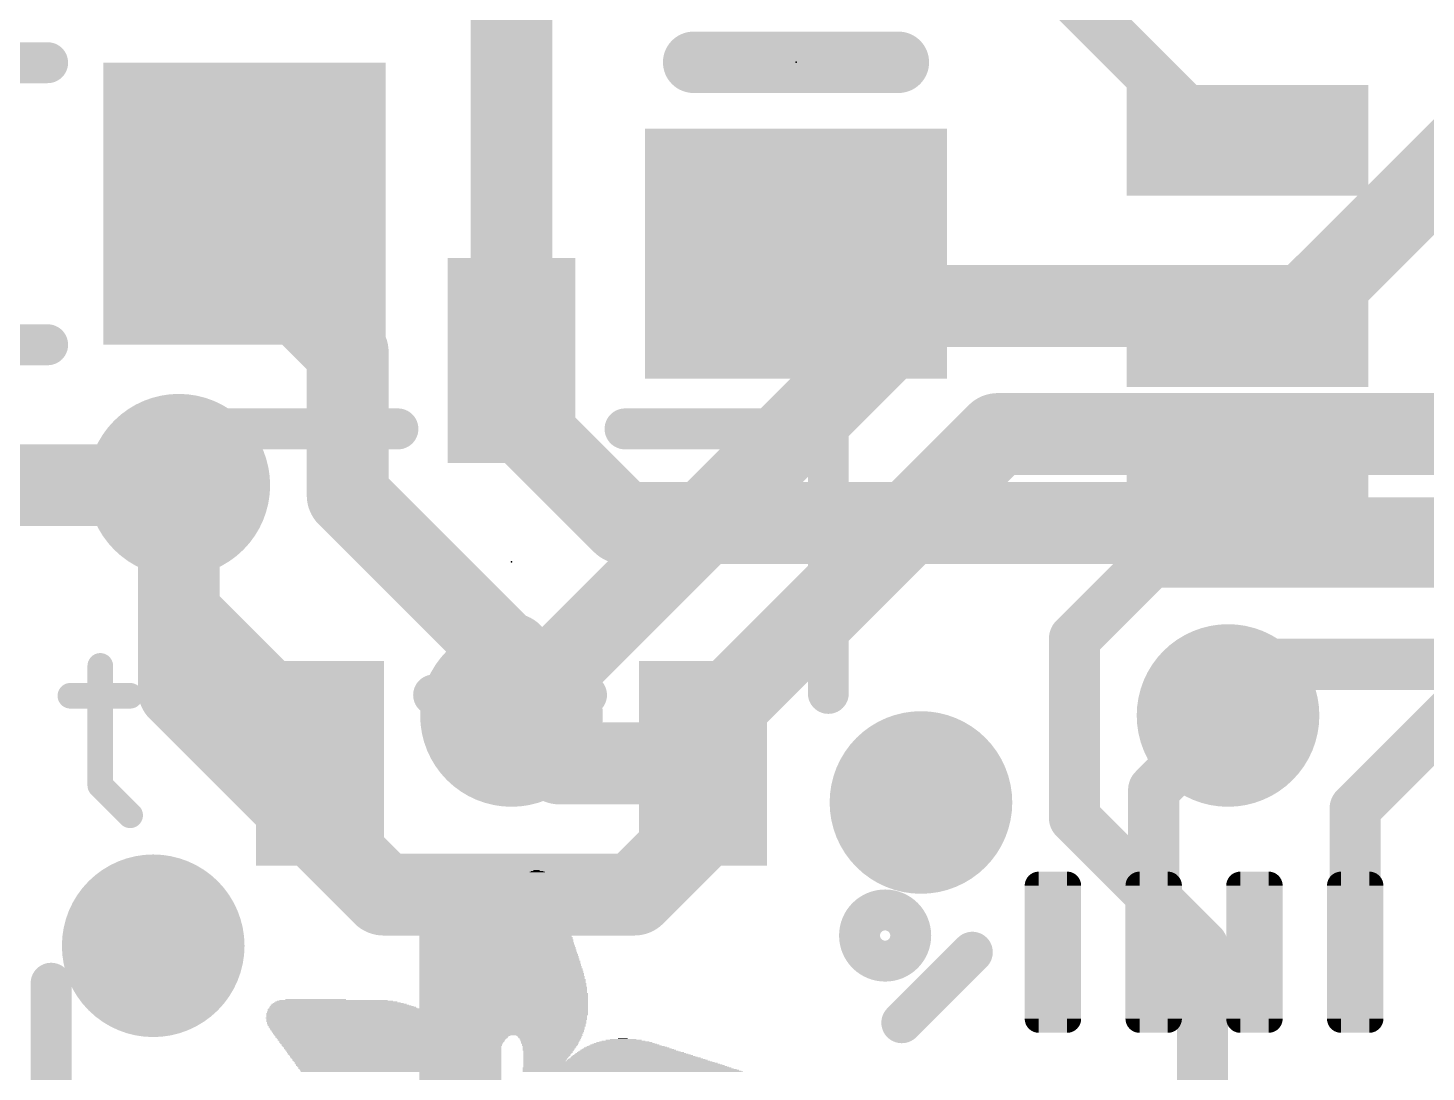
# Model space of a CAD drawing. Extents: x -6.8 to 60.3, y -8.9 to 34.9.
# Drawn here: x 10.55 to 17.49, y 7.88 to 13.06 of the extents above; entities that cross this region are included whole.
import ezdxf

# ---------------------------------------------------------------- set-up
doc = ezdxf.new("R2010")
doc.units = 0
for name, color, linetype in [('1', 12, 'CONTINUOUS'), ('16', 132, 'CONTINUOUS'), ('18', 110, 'CONTINUOUS'), ('21', 40, 'CONTINUOUS'), ('23', 40, 'CONTINUOUS')]:
    doc.layers.add(name, color=color, linetype=linetype)

# ---------------------------------------------------------------- blocks, each defined once
blk = doc.blocks.new('RECT')
blk.add_solid([(-0.5, -0.5), (0.5, -0.5), (-0.5, 0.5), (0.5, 0.5)])
blk = doc.blocks.new('RECT128000X44800R50')
at = {"const_width": 0.07}
blk.add_lwpolyline([(0.365, -0.07), (0.365, 0.07, 0.4142), (0.33, 0.105), (-0.33, 0.105, 0.4142), (-0.365, 0.07), (-0.365, -0.07, 0.4142), (-0.33, -0.105), (0.33, -0.105, 0.4142)], format="xyb", close=True, dxfattribs=at)
blk.add_solid([(-0.3475, -0.0875), (0.3475, -0.0875), (-0.3475, 0.0875), (0.3475, 0.0875)])
blk = doc.blocks.new('ROUNDV')
at = {"const_width": 0.5}
blk.add_lwpolyline([(0, -0.25, 1), (0, 0.25, 1), (0, -0.25)], format="xyb", dxfattribs=at)

msp = doc.modelspace()

# ---------------------------------------------------------------- linework, layer by layer
at = {"layer": '1'}
for points, const_width in [([(12.954, 14.478), (12.954, 11.414)], 0.4064), ([(15.621, 13.335), (16.449, 12.507)], 0.254), ([(16.449, 12.507), (16.6069, 12.507)], 0.254), ([(11.629, 12.192), (11.629, 11.866)], 0.4064), ([(11.629, 11.9676), (11.629, 12.192)], 0.4064), ([(12.1412, 11.4554), (11.629, 11.9676)], 0.4064), ([(12.1412, 11.4554), (12.1412, 10.7442)], 0.4064), ([(12.954, 11.16), (12.954, 11.414)], 0.4064), ([(13.507, 10.607), (12.954, 11.16)], 0.4064), ([(9.398, 10.795), (11.303, 10.795)], 0.4064), ([(11.303, 10.16), (11.303, 10.795)], 0.4064), ([(12.1412, 10.7442), (12.954, 9.9314)], 0.4064), ([(16.6069, 10.607), (13.507, 10.607)], 0.4064), ([(16.6069, 10.607), (17.719, 10.607)], 0.254), ([(12.004, 9.459), (11.303, 10.16)], 0.4064), ([(12.954, 9.9568), (12.954, 9.652)], 0.4064), ([(12.954, 9.9314), (12.954, 9.652)], 0.4064), ([(17.8562, 9.906), (17.141, 9.1908)], 0.254), ([(12.954, 9.652), (13.192, 9.414)], 0.4064), ([(16.141, 9.283), (16.51, 9.652)], 0.254), ([(12.004, 9.414), (12.004, 9.459)], 0.4064), ([(13.192, 9.414), (13.904, 9.414)], 0.4064), ([(16.141, 8.477), (16.141, 9.283)], 0.254), ([(17.141, 8.477), (17.141, 9.1908)], 0.254)]:
    msp.add_lwpolyline(points, dxfattribs=dict(at, const_width=const_width))
for points, const_width in [([(16.449, 12.5705, 1), (16.449, 12.4435)], 0.127), ([(16.6069, 12.4435, 1), (16.6069, 12.5705)], 0.127), ([(16.4041, 12.4621, 1), (16.4939, 12.5519)], 0.127), ([(11.7306, 12.192, 1), (11.5274, 12.192)], 0.2032), ([(11.7306, 12.192, 1), (11.5274, 12.192)], 0.2032), ([(11.7008, 12.0394, 1), (11.5572, 11.8958)], 0.2032), ([(11.5274, 11.9676, 1), (11.7306, 11.9676)], 0.2032), ([(11.5274, 11.866, 1), (11.7306, 11.866)], 0.2032), ([(12.2428, 11.4554, 1), (12.0396, 11.4554)], 0.2032), ([(12.0694, 11.3836, 1), (12.213, 11.5272)], 0.2032), ([(13.0556, 11.414, 1), (12.8524, 11.414)], 0.2032), ([(12.8524, 11.414, 1), (13.0556, 11.414)], 0.2032), ([(13.0258, 11.2318, 1), (12.8822, 11.0882)], 0.2032), ([(12.8524, 11.16, 1), (13.0556, 11.16)], 0.2032), ([(11.4046, 10.795, 1), (11.2014, 10.795)], 0.2032), ([(11.303, 10.6934, 1), (11.303, 10.8966)], 0.2032), ([(12.213, 10.816, 1), (12.0694, 10.6724)], 0.2032), ([(12.0396, 10.7442, 1), (12.2428, 10.7442)], 0.2032), ([(13.507, 10.7086, 1), (13.507, 10.5054)], 0.2032), ([(13.4352, 10.5352, 1), (13.5788, 10.6788)], 0.2032), ([(16.6069, 10.5054, 1), (16.6069, 10.7086)], 0.2032), ([(16.6069, 10.6705, 1), (16.6069, 10.5435)], 0.127), ([(11.3748, 10.2318, 1), (11.2312, 10.0882)], 0.2032), ([(11.2014, 10.16, 1), (11.4046, 10.16)], 0.2032), ([(13.0556, 9.9568, 1), (12.8524, 9.9568)], 0.2032), ([(13.0556, 9.9314, 1), (12.8524, 9.9314)], 0.2032), ([(12.8822, 9.8596, 1), (13.0258, 10.0032)], 0.2032), ([(13.0258, 9.7238, 1), (12.8822, 9.5802)], 0.2032), ([(12.8524, 9.652, 1), (13.0556, 9.652)], 0.2032), ([(12.8524, 9.652, 1), (13.0556, 9.652)], 0.2032), ([(16.5549, 9.6071, 1), (16.4651, 9.6969)], 0.127), ([(12.1056, 9.459, 1), (11.9024, 9.459)], 0.2032), ([(11.9322, 9.3872, 1), (12.0758, 9.5308)], 0.2032), ([(13.192, 9.5156, 1), (13.192, 9.3124)], 0.2032), ([(13.1202, 9.3422, 1), (13.2638, 9.4858)], 0.2032), ([(13.904, 9.3124, 1), (13.904, 9.5156)], 0.2032), ([(11.9024, 9.414, 1), (12.1056, 9.414)], 0.2032), ([(16.2045, 9.283, 1), (16.0775, 9.283)], 0.127), ([(16.0961, 9.3279, 1), (16.1859, 9.2381)], 0.127), ([(17.2045, 9.1908, 1), (17.0775, 9.1908)], 0.127), ([(17.0961, 9.2357, 1), (17.1859, 9.1459)], 0.127), ([(16.0775, 8.477, 1), (16.2045, 8.477)], 0.127), ([(17.0775, 8.477, 1), (17.2045, 8.477)], 0.127)]:
    msp.add_lwpolyline(points, format="xyb", dxfattribs=dict(at, const_width=const_width))
at = {"layer": '16'}
for points, const_width in [([(16.891, 11.684), (20.447, 15.24)], 0.4064), ([(12.954, 9.652), (14.986, 11.684)], 0.4064), ([(14.986, 11.684), (16.891, 11.684)], 0.4064), ([(15.367, 11.049), (13.97, 9.652)], 0.4064), ([(15.367, 11.049), (18.288, 11.049)], 0.4064), ([(11.303, 9.779), (11.303, 10.795)], 0.4064), ([(15.748, 10.033), (16.129, 10.414)], 0.254), ([(16.129, 10.414), (20.066, 10.414)], 0.254), ([(15.748, 9.144), (15.748, 10.033)], 0.254), ([(16.51, 9.652), (16.764, 9.906)], 0.254), ([(16.764, 9.906), (19.558, 9.906)], 0.254), ([(12.319, 8.763), (11.303, 9.779)], 0.4064), ([(13.97, 9.652), (13.97, 9.144)], 0.4064), ([(13.5636, 8.763), (13.9446, 9.144)], 0.4064), ([(13.9446, 9.144), (13.97, 9.144)], 0.4064), ([(16.383, 8.509), (15.748, 9.144)], 0.254), ([(12.7, 8.763), (12.319, 8.763)], 0.4064), ([(13.5636, 8.763), (12.7, 8.763)], 0.4064), ([(12.7, 4.826), (12.7, 8.763)], 0.4064), ([(16.383, 4.953), (16.383, 8.509)], 0.254)]:
    msp.add_lwpolyline(points, dxfattribs=dict(at, const_width=const_width))
for points, const_width in [([(14.986, 11.7856, 1), (14.986, 11.5824)], 0.2032), ([(15.0578, 11.6122, 1), (14.9142, 11.7558)], 0.2032), ([(16.891, 11.5824, 1), (16.891, 11.7856)], 0.2032), ([(16.8192, 11.7558, 1), (16.9628, 11.6122)], 0.2032), ([(15.367, 11.1506, 1), (15.367, 10.9474)], 0.2032), ([(15.4388, 10.9772, 1), (15.2952, 11.1208)], 0.2032), ([(11.4046, 10.795, 1), (11.2014, 10.795)], 0.2032), ([(16.129, 10.4775, 1), (16.129, 10.3505)], 0.127), ([(16.1739, 10.3691, 1), (16.0841, 10.4589)], 0.127), ([(15.8115, 10.033, 1), (15.6845, 10.033)], 0.127), ([(15.7031, 10.0779, 1), (15.7929, 9.9881)], 0.127), ([(16.764, 9.9695, 1), (16.764, 9.8425)], 0.127), ([(16.8089, 9.8611, 1), (16.7191, 9.9509)], 0.127), ([(11.3748, 9.8508, 1), (11.2312, 9.7072)], 0.2032), ([(11.2014, 9.779, 1), (11.4046, 9.779)], 0.2032), ([(14.0716, 9.652, 1), (13.8684, 9.652)], 0.2032), ([(12.8822, 9.7238, 1), (13.0258, 9.5802)], 0.2032), ([(13.8982, 9.7238, 1), (14.0418, 9.5802)], 0.2032), ([(16.4651, 9.6969, 1), (16.5549, 9.6071)], 0.127), ([(13.9446, 9.2456, 1), (13.9446, 9.0424)], 0.2032), ([(14.0164, 9.0722, 1), (13.8728, 9.2158)], 0.2032), ([(13.97, 9.0424, 1), (13.97, 9.2456)], 0.2032), ([(13.8684, 9.144, 1), (14.0716, 9.144)], 0.2032), ([(15.7929, 9.1889, 1), (15.7031, 9.0991)], 0.127), ([(15.6845, 9.144, 1), (15.8115, 9.144)], 0.127), ([(12.319, 8.8646, 1), (12.319, 8.6614)], 0.2032), ([(12.7, 8.8646, 1), (12.7, 8.6614)], 0.2032), ([(12.8016, 8.763, 1), (12.5984, 8.763)], 0.2032), ([(12.7, 8.6614, 1), (12.7, 8.8646)], 0.2032), ([(13.5636, 8.6614, 1), (13.5636, 8.8646)], 0.2032), ([(12.2472, 8.6912, 1), (12.3908, 8.8348)], 0.2032), ([(13.4918, 8.8348, 1), (13.6354, 8.6912)], 0.2032), ([(16.4465, 8.509, 1), (16.3195, 8.509)], 0.127), ([(16.3381, 8.4641, 1), (16.4279, 8.5539)], 0.127)]:
    msp.add_lwpolyline(points, format="xyb", dxfattribs=dict(at, const_width=const_width))
at = {"layer": '21'}
for points, const_width in [([(14.874, 12.894), (13.858, 12.894)], 0.3048), ([(8.906, 12.892), (10.652, 12.892)], 0.2032), ([(10.652, 11.492), (8.906, 11.492)], 0.2032), ([(11.3816, 9.7616), (11.3816, 11.0744)], 0.2032), ([(11.3816, 11.0744), (12.3904, 11.0744)], 0.2032), ([(13.5176, 11.0744), (14.5264, 11.0744)], 0.2032), ([(14.5264, 11.0744), (14.5264, 9.7616)], 0.2032), ([(18.707, 9.907), (17.107, 9.907)], 0.2032), ([(10.9132, 9.8982), (10.9132, 9.305)], 0.127), ([(13.3264, 9.7536), (12.5676, 9.7536)], 0.2032), ([(10.7649, 9.7499), (11.0615, 9.7499)], 0.127), ([(10.9132, 9.305), (11.0615, 9.1567)], 0.127), ([(15.241, 8.477), (14.891, 8.127)], 0.2032), ([(10.6694, 8.323), (10.6694, 4.123)], 0.2032)]:
    msp.add_lwpolyline(points, dxfattribs=dict(at, const_width=const_width))
for points, const_width in [([(13.858, 12.9702, 1), (13.858, 12.8178)], 0.1524), ([(14.874, 12.8178, 1), (14.874, 12.9702)], 0.1524), ([(10.652, 12.8412, 1), (10.652, 12.9428)], 0.1016), ([(10.652, 11.4412, 1), (10.652, 11.5428)], 0.1016), ([(11.4324, 11.0744, 1), (11.3308, 11.0744)], 0.1016), ([(11.3816, 11.1252, 1), (11.3816, 11.0236)], 0.1016), ([(12.3904, 11.0236, 1), (12.3904, 11.1252)], 0.1016), ([(13.5176, 11.1252, 1), (13.5176, 11.0236)], 0.1016), ([(14.5772, 11.0744, 1), (14.4756, 11.0744)], 0.1016), ([(14.5264, 11.0236, 1), (14.5264, 11.1252)], 0.1016), ([(17.107, 9.9578, 1), (17.107, 9.8562)], 0.1016), ([(10.945, 9.8982, 1), (10.8815, 9.8982)], 0.0635), ([(12.5676, 9.8044, 1), (12.5676, 9.7028)], 0.1016), ([(13.3264, 9.7028, 1), (13.3264, 9.8044)], 0.1016), ([(10.7649, 9.7816, 1), (10.7649, 9.7181)], 0.0635), ([(11.0615, 9.7181, 1), (11.0615, 9.7816)], 0.0635), ([(11.3308, 9.7616, 1), (11.4324, 9.7616)], 0.1016), ([(14.4756, 9.7616, 1), (14.5772, 9.7616)], 0.1016), ([(10.9357, 9.3274, 1), (10.8908, 9.2825)], 0.0635), ([(10.8815, 9.305, 1), (10.945, 9.305)], 0.0635), ([(11.0391, 9.1342, 1), (11.084, 9.1792)], 0.0635), ([(14.8082, 8.4328, 1), (14.8082, 8.6868, 1), (14.8082, 8.4328)], 0.2032), ([(15.2769, 8.4411, 1), (15.2051, 8.5129)], 0.1016), ([(10.7202, 8.323, 1), (10.6186, 8.323)], 0.1016), ([(14.8551, 8.1629, 1), (14.9269, 8.0911)], 0.1016)]:
    msp.add_lwpolyline(points, format="xyb", dxfattribs=dict(at, const_width=const_width))
at = {"layer": '23'}
for p in [(14.366, 12.894), (12.954, 10.414)]:
    msp.add_point(p, dxfattribs=at)

# ---------------------------------------------------------------- block references
at = {"layer": '1', "rotation": 270}
for p, xscale, yscale in [((11.629, 12.192), 1.4, 1.4), ((16.6069, 12.507), 0.55, 1.2), ((14.366, 11.944), 1.24, 1.5), ((16.6069, 11.557), 0.55, 1.2), ((16.6069, 10.607), 0.55, 1.2)]:
    msp.add_blockref('RECT', p, dxfattribs=dict(at, xscale=xscale, yscale=yscale))
at = {"layer": '1', "xscale": 0.635, "yscale": 1.016}
for p in [(12.954, 11.414), (12.004, 9.414), (13.904, 9.414)]:
    msp.add_blockref('RECT', p, dxfattribs=at)
at = {"layer": '1', "rotation": 270}
for p in [(15.641, 8.477), (16.141, 8.477), (16.641, 8.477), (17.141, 8.477)]:
    msp.add_blockref('RECT128000X44800R50', p, dxfattribs=at)
at = {"layer": '18', "xscale": 0.9064, "yscale": 0.9064}
for p in [(11.303, 10.795), (11.303, 10.795), (12.954, 9.652), (12.954, 9.652), (16.51, 9.652), (16.51, 9.652), (14.986, 9.2202), (14.986, 9.2202), (11.176, 8.509), (11.176, 8.509)]:
    msp.add_blockref('ROUNDV', p, dxfattribs=at)
at = {"layer": '21'}
for p, xscale, yscale in [((13.0778, 8.8824), 0.0305, 0.0038), ((13.0778, 8.81), 0.1905, 0.0038), ((13.076, 8.8138), 0.1867, 0.0038), ((13.0778, 8.8176), 0.1829, 0.0038), ((13.0778, 8.8214), 0.1753, 0.0038), ((13.0798, 8.829), 0.1715, 0.0038), ((13.0798, 8.8252), 0.1715, 0.0038), ((13.0797, 8.8329), 0.1638, 0.0039), ((13.0816, 8.8367), 0.16, 0.0038), ((13.0816, 8.8405), 0.1524, 0.0038), ((13.0816, 8.8481), 0.1448, 0.0038), ((13.0816, 8.8443), 0.1448, 0.0038), ((13.0816, 8.8519), 0.1371, 0.0038), ((13.0816, 8.8557), 0.1295, 0.0038), ((13.0816, 8.8595), 0.1219, 0.0038), ((13.0816, 8.8633), 0.1143, 0.0038), ((13.0836, 8.8671), 0.1029, 0.0038), ((13.0816, 8.871), 0.0915, 0.0039), ((13.0816, 8.8748), 0.0762, 0.0038), ((13.0816, 8.8786), 0.0609, 0.0038), ((13.0625, 8.7452), 0.2591, 0.0038), ((13.0645, 8.7414), 0.2629, 0.0038), ((13.0645, 8.749), 0.2552, 0.0038), ((13.0664, 8.7528), 0.2514, 0.0038), ((13.0664, 8.7605), 0.2438, 0.0038), ((13.0664, 8.7567), 0.2438, 0.0039), ((13.0683, 8.7643), 0.24, 0.0038), ((13.0683, 8.7681), 0.2324, 0.0038), ((13.0702, 8.7757), 0.2286, 0.0038), ((13.0702, 8.7719), 0.2286, 0.0038), ((13.0702, 8.7795), 0.221, 0.0038), ((13.0721, 8.7871), 0.2172, 0.0038), ((13.0721, 8.7833), 0.2172, 0.0038), ((13.0721, 8.7909), 0.2096, 0.0038), ((13.074, 8.7948), 0.2058, 0.0039), ((13.0741, 8.8024), 0.1981, 0.0038), ((13.076, 8.7986), 0.2019, 0.0038), ((13.076, 8.8062), 0.1943, 0.0038), ((13.0493, 8.6728), 0.3315, 0.0038), ((13.0511, 8.6805), 0.3277, 0.0039), ((13.0511, 8.6766), 0.3277, 0.0038), ((13.0511, 8.6843), 0.3201, 0.0038), ((13.0531, 8.6919), 0.3163, 0.0038), ((13.0531, 8.6881), 0.3163, 0.0038), ((13.0531, 8.6957), 0.3086, 0.0038), ((13.055, 8.6995), 0.3048, 0.0038), ((13.055, 8.7071), 0.2972, 0.0038), ((13.0569, 8.7033), 0.301, 0.0038), ((13.0569, 8.7109), 0.2934, 0.0038), ((13.0588, 8.7147), 0.2896, 0.0038), ((13.0569, 8.7186), 0.2857, 0.0039), ((13.0587, 8.7224), 0.2819, 0.0038), ((13.0607, 8.7262), 0.2781, 0.0038), ((13.0607, 8.7338), 0.2705, 0.0038), ((13.0607, 8.73), 0.2705, 0.0038), ((13.0625, 8.7376), 0.2667, 0.0038), ((13.0359, 8.6043), 0.4038, 0.0039), ((13.0359, 8.6119), 0.3962, 0.0038), ((13.0378, 8.6081), 0.4, 0.0038), ((13.0378, 8.6157), 0.3924, 0.0038), ((13.0397, 8.6195), 0.3886, 0.0038), ((13.0397, 8.6271), 0.381, 0.0038), ((13.0397, 8.6233), 0.381, 0.0038), ((13.0416, 8.6309), 0.3772, 0.0038), ((13.0416, 8.6385), 0.3696, 0.0038), ((13.0435, 8.6347), 0.3734, 0.0038), ((13.0435, 8.6424), 0.3657, 0.0039), ((13.0455, 8.6462), 0.3619, 0.0038), ((13.0455, 8.6538), 0.3543, 0.0038), ((13.0455, 8.65), 0.3543, 0.0038), ((13.0473, 8.6576), 0.3505, 0.0038), ((13.0473, 8.6652), 0.3429, 0.0038), ((13.0473, 8.6614), 0.3429, 0.0038), ((13.0493, 8.669), 0.3391, 0.0038), ((13.0226, 8.5357), 0.4762, 0.0038), ((13.0226, 8.5433), 0.4686, 0.0038), ((13.0245, 8.5395), 0.4724, 0.0038), ((13.0245, 8.5471), 0.4648, 0.0038), ((13.0264, 8.5509), 0.461, 0.0038), ((13.0264, 8.5585), 0.4534, 0.0038), ((13.0264, 8.5547), 0.4534, 0.0038), ((13.0283, 8.5623), 0.4496, 0.0038), ((13.0283, 8.57), 0.442, 0.0038), ((13.0283, 8.5662), 0.442, 0.0039), ((13.0302, 8.5738), 0.4382, 0.0038), ((13.0302, 8.5776), 0.4306, 0.0038), ((13.0321, 8.5852), 0.4268, 0.0038), ((13.0321, 8.5814), 0.4268, 0.0038), ((13.0322, 8.589), 0.4191, 0.0038), ((13.0341, 8.5966), 0.4153, 0.0038), ((13.0341, 8.5928), 0.4153, 0.0038), ((13.034, 8.6004), 0.4076, 0.0038), ((13.0074, 8.4633), 0.5525, 0.0038), ((13.0092, 8.4671), 0.5487, 0.0038), ((13.0092, 8.4747), 0.5411, 0.0038), ((13.0092, 8.4709), 0.5411, 0.0038), ((13.0112, 8.4785), 0.5373, 0.0038), ((13.0112, 8.4823), 0.5295, 0.0038), ((13.013, 8.49), 0.5257, 0.0039), ((13.013, 8.4861), 0.5257, 0.0038), ((13.013, 8.4938), 0.5181, 0.0038), ((13.015, 8.4976), 0.5143, 0.0038), ((13.0168, 8.5014), 0.5105, 0.0038), ((13.015, 8.5052), 0.5067, 0.0038), ((13.0168, 8.509), 0.5029, 0.0038), ((13.0168, 8.5166), 0.4953, 0.0038), ((13.0188, 8.5128), 0.4991, 0.0038), ((13.0188, 8.5204), 0.4915, 0.0038), ((13.0206, 8.5242), 0.4877, 0.0038), ((13.0206, 8.5319), 0.4801, 0.0038), ((13.0206, 8.5281), 0.4801, 0.0039), ((12.9997, 8.3947), 0.6134, 0.0038), ((12.9997, 8.4023), 0.6058, 0.0038), ((12.9997, 8.3985), 0.6058, 0.0038), ((12.9997, 8.4099), 0.5982, 0.0038), ((13.0016, 8.4061), 0.602, 0.0038), ((13.0016, 8.4176), 0.5944, 0.0038), ((13.0016, 8.4138), 0.5944, 0.0039), ((13.0017, 8.4252), 0.5867, 0.0038), ((13.0017, 8.4214), 0.5867, 0.0038), ((13.0036, 8.4328), 0.5829, 0.0038), ((13.0036, 8.429), 0.5829, 0.0038), ((13.0036, 8.4366), 0.5753, 0.0038), ((13.0055, 8.4442), 0.5715, 0.0038), ((13.0055, 8.4404), 0.5715, 0.0038), ((13.0055, 8.4519), 0.5639, 0.0039), ((13.0055, 8.448), 0.5639, 0.0038), ((13.0074, 8.4557), 0.5601, 0.0038), ((13.0074, 8.4595), 0.5525, 0.0038), ((12.994, 8.3299), 0.6554, 0.0038), ((12.994, 8.3261), 0.6554, 0.0038), ((12.996, 8.3414), 0.6515, 0.0038), ((12.996, 8.3376), 0.6515, 0.0039), ((12.996, 8.3337), 0.6515, 0.0038), ((12.996, 8.3528), 0.6439, 0.0038), ((12.996, 8.349), 0.6439, 0.0038), ((12.996, 8.3452), 0.6439, 0.0038), ((12.9959, 8.3604), 0.6362, 0.0038), ((12.9979, 8.3566), 0.6401, 0.0038), ((12.9978, 8.3718), 0.6324, 0.0038), ((12.9978, 8.368), 0.6324, 0.0038), ((12.9978, 8.3642), 0.6324, 0.0038), ((12.9978, 8.3795), 0.6248, 0.0038), ((12.9978, 8.3757), 0.6248, 0.0039), ((12.9978, 8.3871), 0.6172, 0.0038), ((12.9997, 8.3833), 0.621, 0.0038), ((12.9997, 8.3909), 0.6134, 0.0038), ((12.9902, 8.2575), 0.6858, 0.0038), ((12.9902, 8.2766), 0.6782, 0.0038), ((12.9921, 8.2728), 0.682, 0.0038), ((12.9921, 8.269), 0.682, 0.0038), ((12.9921, 8.2652), 0.682, 0.0038), ((12.9921, 8.2614), 0.682, 0.0039), ((12.9921, 8.2918), 0.6744, 0.0038), ((12.9921, 8.288), 0.6744, 0.0038), ((12.9921, 8.2842), 0.6744, 0.0038), ((12.9921, 8.2804), 0.6744, 0.0038), ((12.9921, 8.3071), 0.6668, 0.0038), ((12.994, 8.3033), 0.6706, 0.0038), ((12.994, 8.2995), 0.6706, 0.0039), ((12.994, 8.2956), 0.6706, 0.0038), ((12.994, 8.3185), 0.663, 0.0038), ((12.994, 8.3147), 0.663, 0.0038), ((12.994, 8.3109), 0.663, 0.0038), ((12.9959, 8.3223), 0.6592, 0.0038), ((12.1253, 8.1928), 0.762, 0.0038), ((12.1291, 8.189), 0.7696, 0.0038), ((12.133, 8.1852), 0.7773, 0.0039), ((12.1234, 8.1966), 0.7506, 0.0038), ((12.1158, 8.2042), 0.7278, 0.0038), ((12.1196, 8.2004), 0.7354, 0.0038), ((12.112, 8.208), 0.7124, 0.0038), ((12.1025, 8.2156), 0.6858, 0.0038), ((12.1082, 8.2118), 0.6972, 0.0038), ((12.0987, 8.2194), 0.6705, 0.0038), ((12.0949, 8.2233), 0.6477, 0.0039), ((12.0892, 8.2271), 0.6287, 0.0038), ((12.0853, 8.2309), 0.6058, 0.0038), ((12.0777, 8.2347), 0.5754, 0.0038), ((12.0701, 8.2385), 0.5372, 0.0038), ((11.9825, 8.2423), 0.3009, 0.0038), ((12.9883, 8.2309), 0.6896, 0.0038), ((12.9883, 8.2271), 0.6896, 0.0038), ((12.9883, 8.2233), 0.6896, 0.0039), ((12.9883, 8.2194), 0.6896, 0.0038), ((12.9883, 8.2156), 0.6896, 0.0038), ((12.9883, 8.2118), 0.6896, 0.0038), ((12.9883, 8.208), 0.6896, 0.0038), ((12.9883, 8.2042), 0.6896, 0.0038), ((12.9883, 8.2004), 0.6896, 0.0038), ((12.9883, 8.1966), 0.6896, 0.0038), ((12.9883, 8.1928), 0.6896, 0.0038), ((12.9883, 8.189), 0.6896, 0.0038), ((12.9883, 8.1852), 0.6896, 0.0039), ((12.9902, 8.2537), 0.6858, 0.0038), ((12.9902, 8.2499), 0.6858, 0.0038), ((12.9902, 8.2461), 0.6858, 0.0038), ((12.9902, 8.2423), 0.6858, 0.0038), ((12.9902, 8.2385), 0.6858, 0.0038), ((12.9902, 8.2347), 0.6858, 0.0038), ((12.1539, 8.1509), 0.842, 0.0038), ((12.1444, 8.1661), 0.8153, 0.0038), ((12.1482, 8.1623), 0.823, 0.0038), ((12.1501, 8.1585), 0.8268, 0.0038), ((12.1539, 8.1547), 0.8344, 0.0038), ((12.1577, 8.1471), 0.842, 0.0039), ((12.1596, 8.1432), 0.8458, 0.0038), ((12.1634, 8.1394), 0.8534, 0.0038), ((12.1673, 8.1318), 0.8611, 0.0038), ((12.1387, 8.1737), 0.8039, 0.0038), ((12.1425, 8.1699), 0.8115, 0.0038), ((12.1654, 8.1356), 0.8573, 0.0038), ((12.1368, 8.1775), 0.7925, 0.0038), ((12.1711, 8.128), 0.8611, 0.0038), ((12.1749, 8.1204), 0.8687, 0.0038), ((12.1349, 8.1813), 0.7887, 0.0038), ((12.173, 8.1242), 0.8649, 0.0038), ((12.1787, 8.1166), 0.8687, 0.0038), ((12.9883, 8.1813), 0.6896, 0.0038), ((12.9883, 8.1775), 0.6896, 0.0038), ((12.9883, 8.1737), 0.6896, 0.0038), ((12.9883, 8.1699), 0.6896, 0.0038), ((12.9883, 8.1661), 0.6896, 0.0038), ((12.9864, 8.1623), 0.6858, 0.0038), ((12.9883, 8.1585), 0.682, 0.0038), ((12.9883, 8.1547), 0.682, 0.0038), ((12.9883, 8.1509), 0.682, 0.0038), ((12.9883, 8.1471), 0.682, 0.0039), ((12.9883, 8.1432), 0.682, 0.0038), ((12.9864, 8.1394), 0.6782, 0.0038), ((12.9864, 8.1356), 0.6782, 0.0038), ((12.9883, 8.1318), 0.6744, 0.0038), ((12.9883, 8.128), 0.6744, 0.0038), ((12.9883, 8.1242), 0.6744, 0.0038), ((12.9864, 8.1204), 0.6706, 0.0038), ((12.9864, 8.1166), 0.6706, 0.0038), ((12.1806, 8.1128), 0.8725, 0.0038), ((12.1863, 8.1051), 0.8763, 0.0038), ((12.1844, 8.109), 0.8725, 0.0039), ((12.1901, 8.1013), 0.8763, 0.0038), ((12.194, 8.0975), 0.8763, 0.0038), ((12.194, 8.0937), 0.8763, 0.0038), ((12.1978, 8.0899), 0.8763, 0.0038), ((12.2016, 8.0861), 0.8763, 0.0038), ((12.2035, 8.0823), 0.8801, 0.0038), ((12.2054, 8.0785), 0.8763, 0.0038), ((12.2092, 8.0747), 0.8763, 0.0038), ((12.2111, 8.0709), 0.8801, 0.0039), ((12.2149, 8.067), 0.8801, 0.0038), ((12.2168, 8.0632), 0.8763, 0.0038), ((12.2206, 8.0594), 0.8763, 0.0038), ((12.2225, 8.0556), 0.8801, 0.0038), ((12.2244, 8.0518), 0.8763, 0.0038), ((12.2282, 8.048), 0.8763, 0.0038), ((12.9883, 8.1128), 0.6668, 0.0038), ((12.9883, 8.109), 0.6668, 0.0039), ((12.9864, 8.1051), 0.663, 0.0038), ((12.9863, 8.0899), 0.6553, 0.0038), ((12.9883, 8.1013), 0.6592, 0.0038), ((12.9883, 8.0975), 0.6592, 0.0038), ((12.9883, 8.0937), 0.6592, 0.0038), ((12.9863, 8.0785), 0.6477, 0.0038), ((12.9883, 8.0861), 0.6515, 0.0038), ((12.9883, 8.0823), 0.6515, 0.0038), ((12.9863, 8.0709), 0.6401, 0.0039), ((12.9863, 8.067), 0.6401, 0.0038), ((12.9883, 8.0747), 0.6439, 0.0038), ((12.8093, 8.0632), 0.2781, 0.0038), ((12.8055, 8.0594), 0.2705, 0.0038), ((12.8035, 8.0518), 0.259, 0.0038), ((12.8016, 8.048), 0.2552, 0.0038), ((12.8055, 8.0556), 0.2629, 0.0038), ((13.1426, 8.0632), 0.3276, 0.0038), ((13.1426, 8.0594), 0.32, 0.0038), ((13.1445, 8.0556), 0.3162, 0.0038), ((13.1445, 8.0518), 0.3086, 0.0038), ((13.1464, 8.048), 0.3048, 0.0038), ((13.5065, 8.048), 0.0495, 0.0038), ((12.2321, 8.0442), 0.8763, 0.0038), ((12.2321, 8.0404), 0.8763, 0.0038), ((12.2359, 8.0366), 0.8763, 0.0038), ((12.2397, 8.0328), 0.8763, 0.0039), ((12.2397, 8.0289), 0.8763, 0.0038), ((12.2435, 8.0251), 0.8763, 0.0038), ((12.3597, 8.0213), 1.1011, 0.0038), ((12.3597, 8.0175), 1.0935, 0.0038), ((12.3597, 8.0137), 1.0935, 0.0038), ((12.3597, 8.0099), 1.0859, 0.0038), ((12.3616, 8.0061), 1.0821, 0.0038), ((12.3616, 8.0023), 1.0745, 0.0038), ((12.3616, 7.9985), 1.0745, 0.0038), ((12.3615, 7.9947), 1.0668, 0.0039), ((12.3635, 7.9908), 1.0629, 0.0038), ((12.3654, 7.987), 1.0591, 0.0038), ((12.3635, 7.9832), 1.0553, 0.0038), ((12.3654, 7.9794), 1.0515, 0.0038), ((12.8016, 8.0442), 0.2476, 0.0038), ((12.7997, 8.0404), 0.2438, 0.0038), ((12.7978, 8.0366), 0.24, 0.0038), ((12.7997, 8.0328), 0.2362, 0.0039), ((12.7978, 8.0289), 0.2324, 0.0038), ((12.7978, 8.0251), 0.2248, 0.0038), ((13.1445, 8.0442), 0.301, 0.0038), ((13.1464, 8.0404), 0.2972, 0.0038), ((13.1445, 8.0366), 0.2934, 0.0038), ((13.1464, 8.0328), 0.2896, 0.0039), ((13.1445, 8.0289), 0.2858, 0.0038), ((13.1445, 8.0251), 0.2858, 0.0038), ((13.1445, 8.0213), 0.2782, 0.0038), ((13.1445, 8.0175), 0.2782, 0.0038), ((13.1426, 8.0137), 0.2744, 0.0038), ((13.1425, 8.0099), 0.2667, 0.0038), ((13.1425, 8.0061), 0.2667, 0.0038), ((13.1387, 7.9985), 0.2591, 0.0038), ((13.1387, 7.9947), 0.2591, 0.0039), ((13.1407, 8.0023), 0.2629, 0.0038), ((13.1369, 7.9908), 0.2553, 0.0038), ((13.1369, 7.987), 0.2476, 0.0038), ((13.135, 7.9832), 0.2438, 0.0038), ((13.135, 7.9794), 0.2438, 0.0038), ((13.5446, 7.9794), 0.5295, 0.0038), ((13.5389, 7.9832), 0.5105, 0.0038), ((13.537, 7.987), 0.4915, 0.0038), ((13.5331, 7.9908), 0.4762, 0.0038), ((13.5312, 7.9947), 0.4572, 0.0039), ((13.5274, 7.9985), 0.442, 0.0038), ((13.5255, 8.0023), 0.423, 0.0038), ((13.5236, 8.0061), 0.4038, 0.0038), ((13.5217, 8.0099), 0.3848, 0.0038), ((13.5179, 8.0137), 0.362, 0.0038), ((13.516, 8.0175), 0.3429, 0.0038), ((13.516, 8.0213), 0.32, 0.0038), ((13.5141, 8.0251), 0.301, 0.0038), ((13.5141, 8.0289), 0.2781, 0.0038), ((13.5141, 8.0328), 0.2477, 0.0039), ((13.5103, 8.0366), 0.2171, 0.0038), ((13.5103, 8.0404), 0.1791, 0.0038), ((13.5084, 8.0442), 0.1295, 0.0038), ((12.3654, 7.9756), 1.0439, 0.0038), ((12.3654, 7.9718), 1.0439, 0.0038), ((12.3673, 7.968), 1.0401, 0.0038), ((12.3673, 7.9642), 1.0325, 0.0038), ((12.3692, 7.9604), 1.0287, 0.0038), ((12.3692, 7.9566), 1.0287, 0.0039), ((12.3711, 7.9527), 1.0249, 0.0038), ((12.3711, 7.9489), 1.0173, 0.0038), ((12.373, 7.9451), 1.0135, 0.0038), ((12.373, 7.9413), 1.0135, 0.0038), ((12.3749, 7.9375), 1.0096, 0.0038), ((12.3749, 7.9337), 1.002, 0.0038), ((12.3768, 7.9299), 0.9982, 0.0038), ((12.3768, 7.9261), 0.9982, 0.0038), ((12.3787, 7.9223), 0.9944, 0.0038), ((12.3806, 7.9184), 0.9906, 0.0039), ((12.3787, 7.9146), 0.9868, 0.0038), ((12.3806, 7.9108), 0.983, 0.0038), ((13.1235, 7.9527), 0.2209, 0.0038), ((13.1197, 7.9413), 0.2133, 0.0038), ((13.1331, 7.9756), 0.24, 0.0038), ((13.1312, 7.9718), 0.2362, 0.0038), ((13.1293, 7.968), 0.2324, 0.0038), ((13.1293, 7.9642), 0.2324, 0.0038), ((13.1274, 7.9604), 0.2286, 0.0038), ((13.4817, 7.9337), 0.9372, 0.0038), ((13.4874, 7.9299), 0.9486, 0.0038), ((13.5008, 7.9223), 0.9753, 0.0038), ((13.5122, 7.9146), 0.9982, 0.0038), ((13.5179, 7.9108), 1.0096, 0.0038), ((13.1255, 7.9566), 0.2247, 0.0039), ((13.1217, 7.9489), 0.2171, 0.0038), ((13.1217, 7.9451), 0.2171, 0.0038), ((13.1179, 7.9375), 0.2095, 0.0038), ((13.4951, 7.9261), 0.9639, 0.0038), ((13.5065, 7.9184), 0.9867, 0.0039), ((13.5827, 7.9375), 0.7125, 0.0038), ((13.5789, 7.9413), 0.6973, 0.0038), ((13.575, 7.9451), 0.682, 0.0038), ((13.5712, 7.9489), 0.6668, 0.0038), ((13.5694, 7.9527), 0.6477, 0.0038), ((13.5636, 7.9566), 0.6286, 0.0039), ((13.5598, 7.9604), 0.6134, 0.0038), ((13.556, 7.9642), 0.5982, 0.0038), ((13.5541, 7.968), 0.5791, 0.0038), ((13.5503, 7.9718), 0.5639, 0.0038), ((13.5465, 7.9756), 0.5487, 0.0038), ((12.3825, 7.907), 0.9792, 0.0038), ((12.3844, 7.9032), 0.9754, 0.0038), ((12.3844, 7.8994), 0.9754, 0.0038), ((12.3863, 7.8956), 0.9716, 0.0038), ((12.3882, 7.8918), 0.9678, 0.0038), ((12.3883, 7.888), 0.9601, 0.0038), ((12.3883, 7.8842), 0.9601, 0.0038), ((13.5274, 7.9032), 1.0364, 0.0038), ((13.5331, 7.8994), 1.0478, 0.0038), ((13.5407, 7.8956), 1.063, 0.0038), ((13.5465, 7.8918), 1.0745, 0.0038), ((13.5522, 7.888), 1.0859, 0.0038), ((13.556, 7.8842), 1.0935, 0.0038), ((13.5236, 7.907), 1.021, 0.0038)]:
    msp.add_blockref('RECT', p, dxfattribs=dict(at, xscale=xscale, yscale=yscale))

doc.saveas('drawing.dxf')
